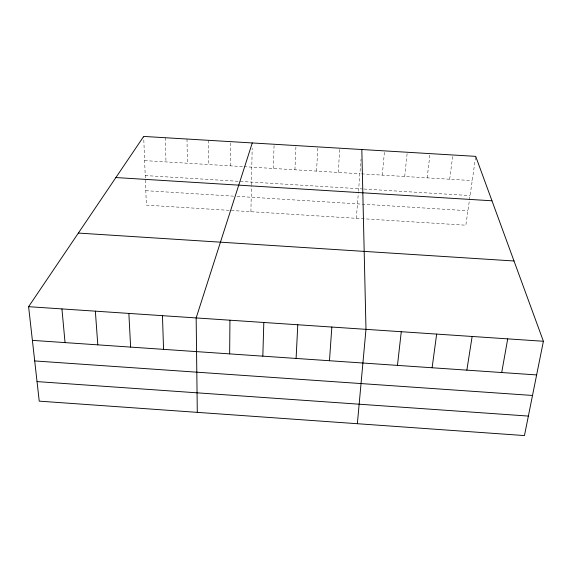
<?xml version="1.0" encoding="UTF-8"?>
<svg xmlns="http://www.w3.org/2000/svg" width="572" height="572" viewBox="0 0 572 572"><rect width="100%" height="100%" fill="white"/><g stroke="black" fill="none" stroke-linecap="round" stroke-linejoin="round"><path stroke-width="0.43" stroke-dasharray="2.86 2.15" d="M230.287 165.844L230.48 141.641M250.908 211.712L251.43 185.671M251.444 184.777L252.173 148.134M273.337 168.468L274.11 144.258M294.916 169.791L295.981 145.574M316.538 171.107L317.889 146.89M338.195 172.429L339.839 148.205M356.313 218.325L358.415 192.078M358.487 191.234L361.061 159.045M382.275 175.118L384.52 150.894M404.704 176.483L407.25 152.252M427.17 177.856L430.03 153.625M449.678 179.229L452.845 154.991M475.575 157.228L465.844 225.204L365.043 218.876M144.63 160.618L243.193 166.631M244.051 166.681L359.888 173.752M361.604 173.859L472.229 180.609M145.216 175.561L363.127 188.982M364.014 189.039L470.091 195.574M145.81 190.698L233.576 196.153M237.101 196.375L467.917 210.732M364.171 218.819L146.382 205.148L143.679 136.429M165.322 137.73L165.987 161.919M187.001 139.032L187.387 163.227M208.723 140.333L208.816 164.536"/><path stroke-width="0.86" d="M229.651 353.889L229.937 320.206M262.834 356.163L263.814 322.479M296.103 358.444L297.783 324.76M329.465 360.725L331.839 327.048M357.364 423.716L365.987 329.343L361.826 149.528M397.468 365.386L401.272 331.717M432.117 367.76L436.658 334.091M466.859 370.141L472.136 336.479M501.701 372.529L507.721 338.867M543.4 341.262L524.452 435.571L39.232 401.144L28.6 306.678L143.679 136.429L475.704 156.363L543.4 341.262L28.6 306.678M252.273 142.95L196.16 317.932L197.29 412.355M115.88 177.556L491.963 200.786M78.35 233.069L514.006 260.989M32.389 340.369L536.636 374.925M34.706 360.939L532.511 395.459M37.03 381.596L528.371 416.073M61.933 308.916L65.051 342.607M95.352 311.161L97.798 344.852M128.864 313.413L130.63 347.104M162.462 315.673L163.556 349.356"/></g></svg>
